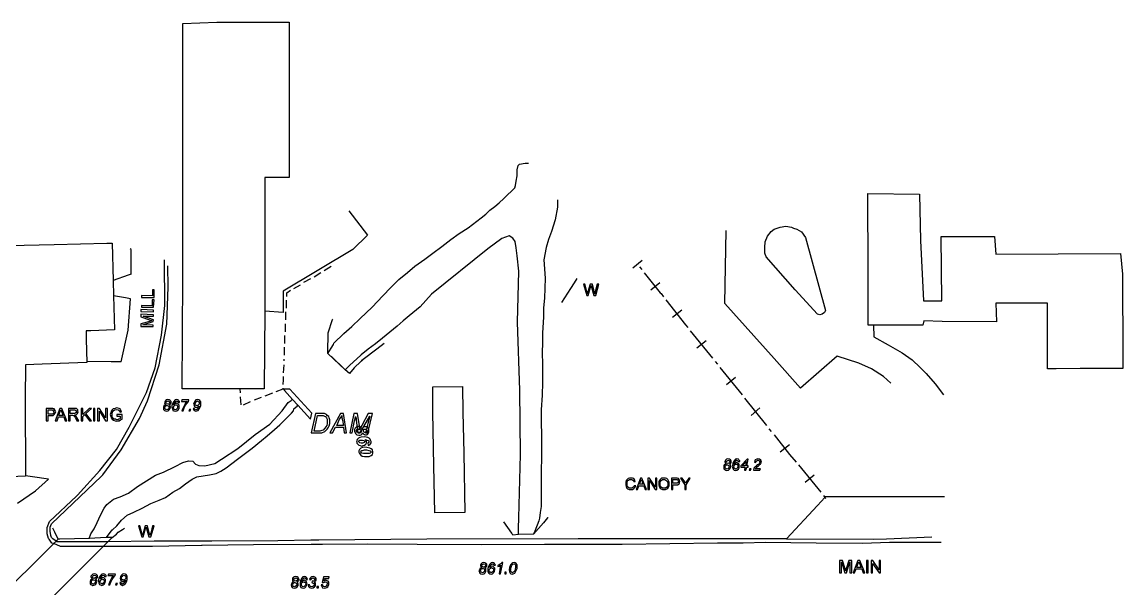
# Model space of a CAD drawing. Header units: feet. Extents: x -3749 to 14959, y 505 to 21005.
# Drawn here: x 5605 to 14959, y 16187 to 21005 of the extents above; entities that cross this region are included whole.
import ezdxf

# ---------------------------------------------------------------- set-up
doc = ezdxf.new("R2010")
doc.units = ezdxf.units.FT
doc.layers.add('Topo', color=7, linetype='CONTINUOUS')

msp = doc.modelspace()

# ---------------------------------------------------------------- linework, layer by layer
at = {"layer": 'Topo', "color": 1}
for points in [[(7259.2, 21004.9), (7815.2, 21004.9), (7875.2, 21004.9), (7875.2, 20672.9), (7875.2, 20416.9), (7875.2, 20180.9), (7875.2, 19684.9), (7667.2, 19684.9), (7667.2, 19240.9), (7667.2, 18548.9), (7663.2, 17888.9), (7455.2, 17888.9), (6967.2, 17888.9), (6971.2, 18828.9), (6971.2, 19920.9), (6971.2, 20800.9), (6971.2, 20992.9), (7259.2, 21004.9)], [(13231.2, 19540.9), (13239.2, 19148.9), (13263.2, 18636.9), (13419.2, 18636.9), (13415.2, 19180.9), (13867.2, 19180.9), (13879.2, 19032.9), (14939.2, 19036.9), (14955.2, 18860.9), (14955.2, 18700.9), (14959.2, 18316.9), (14959.2, 18060.9), (14595.2, 18060.9), (14391.2, 18056.9), (14319.2, 18056.9), (14319.2, 18204.9), (14319.2, 18504.9), (14319.2, 18616.9), (14187.2, 18616.9), (14059.2, 18616.9), (13879.2, 18616.9), (13883.2, 18456.9), (13423.2, 18460.9), (13267.2, 18464.9), (13259.2, 18428.9), (12839.2, 18428.9), (12795.2, 18428.9), (12795.2, 18888.9), (12791.2, 19548.9), (13231.2, 19540.9)], [(5275.2, 19096.9), (5623.2, 19108.9), (5879.2, 19112.9), (6103.2, 19120.9), (6327.2, 19124.9), (6371.2, 19124.9), (6379.2, 18808.9)], [(8171.2, 18892.9), (8231.2, 18928.9)], [(10875.2, 18976.9), (10795.2, 18912.9)], [(10851.2, 18924.9), (10871.2, 18900.9)], [(6379.2, 18808.9), (6383.2, 18676.9), (6391.2, 18388.9), (6191.2, 18380.9), (6151.2, 18380.9), (6151.2, 18308.9), (6155.2, 18112.9), (5775.2, 18096.9), (5635.2, 18092.9), (5631.2, 17804.9), (5635.2, 17144.9), (5179.2, 17124.9)], [(7999.2, 18792.9), (8059.2, 18824.9)], [(8087.2, 18840.9), (8143.2, 18876.9)], [(10299.2, 18788.9), (10323.2, 18824.9)], [(10891.2, 18872.9), (11027.2, 18704.9), (11035.2, 18696.9)], [(6727.2, 18664.9), (6727.2, 18728.9), (6715.2, 18728.9), (6715.2, 18676.9), (6619.2, 18680.9), (6619.2, 18664.9), (6727.2, 18664.9)], [(7855.2, 18672.9), (7855.2, 18704.9), (7887.2, 18724.9)], [(7915.2, 18740.9), (7971.2, 18772.9)], [(10191.2, 18620.9), (10267.2, 18740.9), (10299.2, 18788.9)], [(10403.2, 18680.9), (10415.2, 18680.9), (10435.2, 18752.9), (10439.2, 18756.9), (10439.2, 18764.9), (10443.2, 18760.9), (10443.2, 18752.9), (10463.2, 18680.9), (10479.2, 18680.9), (10507.2, 18776.9), (10491.2, 18776.9), (10475.2, 18712.9), (10475.2, 18700.9), (10471.2, 18692.9), (10463.2, 18728.9), (10451.2, 18776.9), (10431.2, 18776.9), (10411.2, 18712.9), (10411.2, 18704.9), (10407.2, 18692.9), (10403.2, 18712.9), (10387.2, 18776.9), (10375.2, 18776.9), (10403.2, 18680.9)], [(11023.2, 18788.9), (10947.2, 18724.9)], [(6723.2, 18580.9), (6727.2, 18644.9), (6711.2, 18644.9), (6711.2, 18592.9), (6619.2, 18596.9), (6619.2, 18580.9), (6723.2, 18580.9)], [(7851.2, 18572.9), (7851.2, 18640.9)], [(10191.2, 18620.9), (10191.2, 18620.9)], [(11035.2, 18696.9), (11055.2, 18668.9)], [(11075.2, 18644.9), (11243.2, 18432.9), (11263.2, 18408.9)], [(6723.2, 18540.9), (6723.2, 18556.9), (6615.2, 18560.9), (6615.2, 18544.9), (6723.2, 18540.9)], [(7847.2, 18472.9), (7847.2, 18540.9)], [(11211.2, 18556.9), (11131.2, 18492.9)], [(6719.2, 18416.9), (6719.2, 18428.9), (6631.2, 18432.9), (6719.2, 18460.9), (6723.2, 18472.9), (6635.2, 18504.9), (6723.2, 18504.9), (6723.2, 18516.9), (6615.2, 18520.9), (6615.2, 18500.9), (6687.2, 18472.9), (6699.2, 18468.9), (6707.2, 18468.9), (6699.2, 18464.9), (6691.2, 18460.9), (6615.2, 18440.9), (6615.2, 18416.9), (6719.2, 18416.9)], [(7843.2, 18372.9), (7843.2, 18440.9)], [(8243.2, 18476.9), (8247.2, 18480.9)], [(7839.2, 18272.9), (7839.2, 18340.9)], [(8203.2, 18196.9), (8207.2, 18364.9), (8207.2, 18364.9)], [(11283.2, 18380.9), (11471.2, 18148.9)], [(7835.2, 18172.9), (7835.2, 18240.9)], [(8683.2, 18272.9), (8619.2, 18224.9)], [(11419.2, 18296.9), (11339.2, 18232.9)], [(8203.2, 18188.9), (8203.2, 18196.9)], [(8351.2, 18048.9), (8231.2, 18164.9)], [(8619.2, 18224.9), (8503.2, 18136.9), (8487.2, 18124.9)], [(7827.2, 18024.9), (7831.2, 18092.9)], [(7831.2, 18124.9), (7831.2, 18140.9)], [(7831.2, 18124.9), (7831.2, 18124.9)], [(8427.2, 18064.9), (8387.2, 18016.9), (8351.2, 18048.9)], [(11495.2, 18120.9), (11515.2, 18096.9)], [(11535.2, 18068.9), (11723.2, 17836.9)], [(7823.2, 17924.9), (7827.2, 17964.9), (7827.2, 17992.9)], [(11667.2, 17984.9), (11591.2, 17920.9)], [(7455.2, 17888.9), (7459.2, 17852.9)], [(7763.2, 17864.9), (7823.2, 17888.9), (7823.2, 17892.9)], [(9351.2, 17688.9), (9359.2, 17340.9), (9367.2, 16836.9), (9111.2, 16832.9), (9103.2, 17232.9), (9095.2, 17688.9), (9095.2, 17904.9), (9347.2, 17908.9), (9351.2, 17688.9)], [(6827.2, 17752.9), (6819.2, 17748.9), (6811.2, 17744.9), (6807.2, 17732.9), (6807.2, 17724.9), (6807.2, 17712.9), (6815.2, 17704.9), (6823.2, 17700.9), (6831.2, 17696.9), (6847.2, 17700.9), (6855.2, 17708.9), (6863.2, 17720.9), (6867.2, 17732.9), (6863.2, 17744.9), (6855.2, 17752.9), (6863.2, 17756.9), (6867.2, 17760.9), (6871.2, 17764.9), (6871.2, 17772.9), (6871.2, 17780.9), (6863.2, 17788.9), (6855.2, 17792.9), (6843.2, 17796.9), (6831.2, 17792.9), (6823.2, 17784.9), (6819.2, 17776.9), (6815.2, 17768.9), (6819.2, 17760.9), (6827.2, 17752.9)], [(6827.2, 17768.9), (6831.2, 17776.9), (6835.2, 17780.9), (6847.2, 17784.9), (6855.2, 17780.9), (6859.2, 17776.9), (6859.2, 17772.9), (6859.2, 17764.9), (6855.2, 17760.9), (6851.2, 17756.9), (6843.2, 17756.9), (6831.2, 17760.9), (6827.2, 17764.9), (6827.2, 17768.9)], [(6895.2, 17752.9), (6899.2, 17768.9), (6903.2, 17772.9), (6911.2, 17780.9), (6915.2, 17780.9), (6919.2, 17784.9), (6927.2, 17780.9), (6931.2, 17772.9), (6943.2, 17772.9), (6943.2, 17780.9), (6935.2, 17788.9), (6931.2, 17792.9), (6919.2, 17796.9), (6907.2, 17792.9), (6895.2, 17780.9), (6883.2, 17760.9), (6879.2, 17744.9), (6879.2, 17732.9), (6883.2, 17716.9), (6887.2, 17704.9), (6895.2, 17700.9), (6907.2, 17696.9), (6919.2, 17700.9), (6931.2, 17708.9), (6939.2, 17720.9), (6939.2, 17736.9), (6939.2, 17748.9), (6931.2, 17756.9), (6923.2, 17760.9), (6915.2, 17764.9), (6907.2, 17760.9), (6895.2, 17752.9)], [(6963.2, 17700.9), (6975.2, 17700.9), (6983.2, 17724.9), (6995.2, 17748.9), (7007.2, 17764.9), (7019.2, 17780.9), (7023.2, 17792.9), (6963.2, 17792.9), (6959.2, 17780.9), (7007.2, 17780.9), (6995.2, 17768.9), (6987.2, 17752.9), (6971.2, 17720.9), (6967.2, 17708.9), (6963.2, 17700.9)], [(7059.2, 17720.9), (7063.2, 17712.9), (7067.2, 17704.9), (7075.2, 17700.9), (7083.2, 17696.9), (7091.2, 17700.9), (7103.2, 17704.9), (7111.2, 17716.9), (7119.2, 17732.9), (7123.2, 17744.9), (7123.2, 17760.9), (7123.2, 17776.9), (7115.2, 17788.9), (7107.2, 17792.9), (7095.2, 17796.9), (7083.2, 17792.9), (7075.2, 17784.9), (7067.2, 17772.9), (7063.2, 17756.9), (7067.2, 17744.9), (7071.2, 17736.9), (7079.2, 17732.9), (7087.2, 17728.9), (7099.2, 17732.9), (7107.2, 17740.9), (7103.2, 17724.9), (7095.2, 17716.9), (7091.2, 17712.9), (7083.2, 17708.9), (7075.2, 17712.9), (7071.2, 17716.9), (7071.2, 17720.9), (7059.2, 17720.9)], [(7075.2, 17760.9), (7079.2, 17768.9), (7083.2, 17776.9), (7087.2, 17780.9), (7095.2, 17784.9), (7103.2, 17780.9), (7111.2, 17776.9), (7111.2, 17764.9), (7107.2, 17752.9), (7099.2, 17744.9), (7091.2, 17740.9), (7087.2, 17744.9), (7079.2, 17744.9), (7075.2, 17752.9), (7075.2, 17760.9)], [(7459.2, 17820.9), (7463.2, 17752.9)], [(7487.2, 17752.9), (7547.2, 17780.9)], [(7579.2, 17792.9), (7639.2, 17816.9)], [(7671.2, 17828.9), (7735.2, 17852.9)], [(11743.2, 17808.9), (11931.2, 17576.9)], [(5811.2, 17616.9), (5827.2, 17616.9), (5827.2, 17660.9), (5851.2, 17660.9), (5871.2, 17660.9), (5879.2, 17668.9), (5887.2, 17680.9), (5891.2, 17692.9), (5887.2, 17704.9), (5879.2, 17716.9), (5867.2, 17720.9), (5859.2, 17720.9), (5851.2, 17720.9), (5811.2, 17720.9), (5811.2, 17616.9)], [(5827.2, 17672.9), (5827.2, 17708.9), (5851.2, 17708.9), (5859.2, 17708.9), (5863.2, 17708.9), (5871.2, 17700.9), (5875.2, 17692.9), (5875.2, 17684.9), (5871.2, 17676.9), (5863.2, 17672.9), (5851.2, 17672.9), (5827.2, 17672.9)], [(5887.2, 17616.9), (5903.2, 17616.9), (5915.2, 17648.9), (5959.2, 17648.9), (5971.2, 17616.9), (5987.2, 17616.9), (5943.2, 17720.9), (5927.2, 17720.9), (5887.2, 17616.9)], [(5919.2, 17660.9), (5927.2, 17688.9), (5935.2, 17708.9), (5939.2, 17700.9), (5943.2, 17688.9), (5955.2, 17660.9), (5919.2, 17660.9)], [(5999.2, 17616.9), (6015.2, 17616.9), (6015.2, 17664.9), (6027.2, 17664.9), (6035.2, 17664.9), (6043.2, 17660.9), (6051.2, 17652.9), (6055.2, 17648.9), (6059.2, 17640.9), (6071.2, 17616.9), (6087.2, 17616.9), (6071.2, 17644.9), (6059.2, 17660.9), (6051.2, 17664.9), (6067.2, 17668.9), (6075.2, 17676.9), (6079.2, 17684.9), (6083.2, 17692.9), (6079.2, 17700.9), (6079.2, 17708.9), (6071.2, 17716.9), (6067.2, 17720.9), (6055.2, 17720.9), (6043.2, 17720.9), (5999.2, 17720.9), (5999.2, 17616.9)], [(6015.2, 17676.9), (6015.2, 17708.9), (6047.2, 17708.9), (6055.2, 17708.9), (6063.2, 17704.9), (6067.2, 17700.9), (6067.2, 17692.9), (6063.2, 17684.9), (6055.2, 17676.9), (6051.2, 17676.9), (6043.2, 17676.9), (6015.2, 17676.9)], [(6107.2, 17616.9), (6123.2, 17616.9), (6123.2, 17652.9), (6139.2, 17668.9), (6179.2, 17616.9), (6195.2, 17616.9), (6147.2, 17676.9), (6195.2, 17720.9), (6175.2, 17720.9), (6123.2, 17668.9), (6123.2, 17720.9), (6107.2, 17720.9), (6107.2, 17616.9)], [(6211.2, 17616.9), (6223.2, 17616.9), (6223.2, 17720.9), (6211.2, 17720.9), (6211.2, 17616.9)], [(6247.2, 17616.9), (6263.2, 17616.9), (6263.2, 17696.9), (6315.2, 17616.9), (6331.2, 17616.9), (6331.2, 17720.9), (6315.2, 17720.9), (6315.2, 17640.9), (6263.2, 17720.9), (6247.2, 17720.9), (6247.2, 17616.9)], [(6411.2, 17656.9), (6439.2, 17656.9), (6439.2, 17636.9), (6435.2, 17632.9), (6427.2, 17628.9), (6419.2, 17624.9), (6407.2, 17624.9), (6399.2, 17628.9), (6387.2, 17628.9), (6379.2, 17636.9), (6375.2, 17644.9), (6371.2, 17656.9), (6371.2, 17668.9), (6371.2, 17680.9), (6375.2, 17688.9), (6379.2, 17700.9), (6391.2, 17708.9), (6407.2, 17712.9), (6423.2, 17708.9), (6431.2, 17700.9), (6439.2, 17688.9), (6451.2, 17692.9), (6447.2, 17700.9), (6443.2, 17708.9), (6439.2, 17716.9), (6431.2, 17720.9), (6407.2, 17724.9), (6395.2, 17720.9), (6379.2, 17716.9), (6371.2, 17708.9), (6363.2, 17696.9), (6359.2, 17684.9), (6355.2, 17668.9), (6359.2, 17652.9), (6363.2, 17640.9), (6371.2, 17628.9), (6383.2, 17620.9), (6395.2, 17616.9), (6411.2, 17612.9), (6423.2, 17616.9), (6431.2, 17616.9), (6443.2, 17624.9), (6455.2, 17628.9), (6455.2, 17668.9), (6411.2, 17668.9), (6411.2, 17656.9)], [(6819.2, 17724.9), (6819.2, 17732.9), (6823.2, 17740.9), (6831.2, 17744.9), (6839.2, 17744.9), (6851.2, 17740.9), (6851.2, 17736.9), (6855.2, 17732.9), (6851.2, 17724.9), (6851.2, 17716.9), (6843.2, 17712.9), (6835.2, 17708.9), (6827.2, 17712.9), (6819.2, 17716.9), (6819.2, 17724.9)], [(6891.2, 17728.9), (6895.2, 17736.9), (6899.2, 17744.9), (6903.2, 17748.9), (6911.2, 17752.9), (6919.2, 17748.9), (6923.2, 17748.9), (6927.2, 17740.9), (6927.2, 17732.9), (6923.2, 17720.9), (6915.2, 17712.9), (6907.2, 17708.9), (6903.2, 17712.9), (6895.2, 17712.9), (6891.2, 17720.9), (6891.2, 17728.9)], [(7023.2, 17700.9), (7035.2, 17700.9), (7039.2, 17712.9), (7027.2, 17712.9), (7023.2, 17700.9)], [(11875.2, 17724.9), (11799.2, 17660.9)], [(8063.2, 17512.9), (8123.2, 17512.9), (8139.2, 17512.9), (8151.2, 17512.9), (8179.2, 17524.9), (8187.2, 17532.9), (8199.2, 17544.9), (8207.2, 17556.9), (8215.2, 17572.9), (8219.2, 17592.9), (8219.2, 17608.9), (8219.2, 17624.9), (8215.2, 17640.9), (8211.2, 17652.9), (8199.2, 17660.9), (8191.2, 17668.9), (8175.2, 17676.9), (8167.2, 17676.9), (8147.2, 17676.9), (8099.2, 17676.9), (8063.2, 17512.9)], [(8087.2, 17528.9), (8115.2, 17660.9), (8147.2, 17660.9), (8163.2, 17660.9), (8175.2, 17656.9), (8183.2, 17652.9), (8191.2, 17640.9), (8199.2, 17628.9), (8199.2, 17612.9), (8199.2, 17592.9), (8195.2, 17576.9), (8179.2, 17552.9), (8163.2, 17536.9), (8151.2, 17532.9), (8135.2, 17528.9), (8115.2, 17528.9), (8087.2, 17528.9)], [(8219.2, 17512.9), (8243.2, 17512.9), (8267.2, 17560.9), (8335.2, 17560.9), (8343.2, 17512.9), (8363.2, 17512.9), (8335.2, 17676.9), (8311.2, 17676.9), (8219.2, 17512.9)], [(8279.2, 17576.9), (8303.2, 17628.9), (8315.2, 17644.9), (8323.2, 17660.9), (8323.2, 17640.9), (8327.2, 17620.9), (8335.2, 17576.9), (8279.2, 17576.9)], [(8391.2, 17512.9), (8411.2, 17512.9), (8431.2, 17616.9), (8435.2, 17632.9), (8439.2, 17652.9), (8443.2, 17636.9), (8443.2, 17620.9), (8459.2, 17512.9), (8479.2, 17512.9), (8539.2, 17620.9), (8559.2, 17656.9), (8551.2, 17624.9), (8543.2, 17592.9), (8523.2, 17512.9), (8543.2, 17512.9), (8583.2, 17676.9), (8547.2, 17676.9), (8491.2, 17576.9), (8483.2, 17564.9), (8479.2, 17552.9), (8475.2, 17544.9), (8475.2, 17540.9), (8475.2, 17544.9), (8471.2, 17552.9), (8471.2, 17560.9), (8471.2, 17572.9), (8455.2, 17676.9), (8423.2, 17676.9), (8391.2, 17512.9)], [(8495.2, 17548.9), (8487.2, 17556.9), (8479.2, 17564.9), (8467.2, 17568.9), (8455.2, 17568.9), (8443.2, 17560.9), (8435.2, 17552.9), (8431.2, 17540.9), (8431.2, 17528.9), (8439.2, 17508.9), (8451.2, 17496.9), (8467.2, 17492.9), (8479.2, 17492.9), (8491.2, 17500.9), (8499.2, 17512.9), (8507.2, 17504.9), (8515.2, 17500.9), (8523.2, 17496.9), (8531.2, 17496.9), (8539.2, 17500.9), (8547.2, 17508.9), (8551.2, 17520.9), (8551.2, 17536.9), (8551.2, 17544.9), (8543.2, 17552.9), (8539.2, 17560.9), (8531.2, 17564.9), (8523.2, 17564.9), (8515.2, 17564.9), (8503.2, 17560.9), (8495.2, 17548.9)], [(8459.2, 17544.9), (8471.2, 17544.9), (8479.2, 17540.9), (8487.2, 17536.9), (8487.2, 17532.9), (8487.2, 17524.9), (8487.2, 17520.9), (8479.2, 17516.9), (8467.2, 17516.9), (8459.2, 17516.9), (8451.2, 17520.9), (8447.2, 17528.9), (8447.2, 17532.9), (8451.2, 17540.9), (8459.2, 17544.9)], [(8515.2, 17544.9), (8523.2, 17544.9), (8527.2, 17540.9), (8531.2, 17536.9), (8535.2, 17532.9), (8535.2, 17528.9), (8535.2, 17524.9), (8523.2, 17516.9), (8519.2, 17516.9), (8511.2, 17520.9), (8507.2, 17524.9), (8507.2, 17528.9), (8507.2, 17540.9), (8515.2, 17544.9)], [(11951.2, 17548.9), (11971.2, 17524.9)], [(11995.2, 17496.9), (12127.2, 17328.9), (12183.2, 17264.9)], [(8547.2, 17404.9), (8559.2, 17412.9), (8567.2, 17420.9), (8571.2, 17428.9), (8571.2, 17440.9), (8567.2, 17452.9), (8563.2, 17460.9), (8555.2, 17468.9), (8543.2, 17472.9), (8515.2, 17480.9), (8487.2, 17476.9), (8475.2, 17472.9), (8463.2, 17468.9), (8455.2, 17460.9), (8451.2, 17452.9), (8447.2, 17444.9), (8451.2, 17436.9), (8451.2, 17424.9), (8459.2, 17416.9), (8467.2, 17408.9), (8479.2, 17404.9), (8491.2, 17400.9), (8503.2, 17404.9), (8515.2, 17408.9), (8527.2, 17416.9), (8531.2, 17428.9), (8531.2, 17440.9), (8527.2, 17448.9), (8523.2, 17456.9), (8535.2, 17452.9), (8547.2, 17448.9), (8551.2, 17444.9), (8551.2, 17440.9), (8551.2, 17432.9), (8547.2, 17428.9), (8543.2, 17428.9), (8547.2, 17404.9)], [(8483.2, 17452.9), (8499.2, 17452.9), (8511.2, 17448.9), (8515.2, 17440.9), (8515.2, 17436.9), (8511.2, 17432.9), (8507.2, 17428.9), (8499.2, 17424.9), (8487.2, 17424.9), (8475.2, 17428.9), (8471.2, 17432.9), (8467.2, 17436.9), (8467.2, 17444.9), (8471.2, 17448.9), (8475.2, 17452.9), (8483.2, 17452.9)], [(12127.2, 17412.9), (12047.2, 17348.9)], [(8499.2, 17388.9), (8483.2, 17384.9), (8471.2, 17372.9), (8467.2, 17360.9), (8467.2, 17348.9), (8471.2, 17336.9), (8483.2, 17324.9), (8495.2, 17316.9), (8515.2, 17312.9), (8535.2, 17312.9), (8555.2, 17312.9), (8571.2, 17320.9), (8583.2, 17328.9), (8587.2, 17340.9), (8587.2, 17352.9), (8583.2, 17368.9), (8571.2, 17376.9), (8559.2, 17384.9), (8535.2, 17388.9), (8519.2, 17392.9), (8499.2, 17388.9)], [(8499.2, 17364.9), (8515.2, 17368.9), (8531.2, 17368.9), (8551.2, 17364.9), (8563.2, 17360.9), (8567.2, 17356.9), (8571.2, 17352.9), (8571.2, 17348.9), (8567.2, 17344.9), (8563.2, 17340.9), (8555.2, 17336.9), (8543.2, 17336.9), (8527.2, 17336.9), (8507.2, 17336.9), (8491.2, 17340.9), (8487.2, 17344.9), (8483.2, 17352.9), (8487.2, 17356.9), (8487.2, 17360.9), (8491.2, 17364.9), (8499.2, 17364.9)], [(11587.2, 17248.9), (11579.2, 17244.9), (11571.2, 17240.9), (11567.2, 17232.9), (11567.2, 17220.9), (11567.2, 17208.9), (11575.2, 17200.9), (11583.2, 17196.9), (11591.2, 17192.9), (11607.2, 17196.9), (11615.2, 17204.9), (11623.2, 17216.9), (11627.2, 17228.9), (11623.2, 17240.9), (11615.2, 17248.9), (11623.2, 17252.9), (11627.2, 17256.9), (11631.2, 17264.9), (11631.2, 17268.9), (11631.2, 17276.9), (11623.2, 17284.9), (11615.2, 17288.9), (11603.2, 17292.9), (11591.2, 17288.9), (11583.2, 17280.9), (11579.2, 17276.9), (11575.2, 17268.9), (11579.2, 17256.9), (11587.2, 17248.9)], [(11579.2, 17220.9), (11579.2, 17228.9), (11583.2, 17236.9), (11591.2, 17240.9), (11599.2, 17240.9), (11611.2, 17236.9), (11611.2, 17232.9), (11615.2, 17228.9), (11611.2, 17220.9), (11611.2, 17216.9), (11603.2, 17208.9), (11595.2, 17204.9), (11587.2, 17208.9), (11579.2, 17212.9), (11579.2, 17220.9)], [(11587.2, 17264.9), (11591.2, 17272.9), (11595.2, 17276.9), (11607.2, 17280.9), (11615.2, 17276.9), (11619.2, 17272.9), (11619.2, 17268.9), (11619.2, 17264.9), (11615.2, 17256.9), (11611.2, 17256.9), (11603.2, 17252.9), (11591.2, 17256.9), (11587.2, 17260.9), (11587.2, 17264.9)], [(11655.2, 17248.9), (11659.2, 17264.9), (11667.2, 17272.9), (11671.2, 17276.9), (11675.2, 17280.9), (11679.2, 17280.9), (11687.2, 17276.9), (11691.2, 17268.9), (11703.2, 17268.9), (11703.2, 17276.9), (11695.2, 17284.9), (11691.2, 17288.9), (11679.2, 17292.9), (11667.2, 17288.9), (11655.2, 17276.9), (11643.2, 17256.9), (11643.2, 17244.9), (11639.2, 17228.9), (11643.2, 17212.9), (11647.2, 17204.9), (11655.2, 17196.9), (11667.2, 17192.9), (11679.2, 17196.9), (11691.2, 17204.9), (11699.2, 17216.9), (11699.2, 17232.9), (11699.2, 17244.9), (11691.2, 17252.9), (11683.2, 17256.9), (11675.2, 17260.9), (11667.2, 17256.9), (11655.2, 17248.9)], [(11651.2, 17224.9), (11655.2, 17232.9), (11659.2, 17240.9), (11663.2, 17244.9), (11671.2, 17248.9), (11679.2, 17248.9), (11683.2, 17244.9), (11687.2, 17236.9), (11687.2, 17232.9), (11683.2, 17216.9), (11675.2, 17208.9), (11667.2, 17204.9), (11663.2, 17208.9), (11655.2, 17212.9), (11655.2, 17216.9), (11651.2, 17224.9)], [(11743.2, 17196.9), (11755.2, 17196.9), (11763.2, 17220.9), (11775.2, 17220.9), (11775.2, 17232.9), (11763.2, 17232.9), (11775.2, 17288.9), (11767.2, 17288.9), (11711.2, 17232.9), (11711.2, 17220.9), (11747.2, 17220.9), (11743.2, 17196.9)], [(11751.2, 17232.9), (11723.2, 17232.9), (11759.2, 17268.9), (11751.2, 17232.9)], [(11819.2, 17196.9), (11875.2, 17196.9), (11879.2, 17208.9), (11835.2, 17208.9), (11843.2, 17216.9), (11847.2, 17220.9), (11855.2, 17228.9), (11863.2, 17232.9), (11871.2, 17240.9), (11875.2, 17244.9), (11879.2, 17248.9), (11883.2, 17256.9), (11887.2, 17264.9), (11883.2, 17280.9), (11871.2, 17288.9), (11855.2, 17292.9), (11847.2, 17288.9), (11835.2, 17284.9), (11831.2, 17276.9), (11827.2, 17264.9), (11839.2, 17260.9), (11839.2, 17268.9), (11847.2, 17276.9), (11851.2, 17280.9), (11859.2, 17280.9), (11863.2, 17280.9), (11871.2, 17276.9), (11871.2, 17272.9), (11875.2, 17264.9), (11871.2, 17256.9), (11867.2, 17248.9), (11859.2, 17244.9), (11851.2, 17240.9), (11839.2, 17228.9), (11831.2, 17220.9), (11823.2, 17212.9), (11819.2, 17196.9)], [(12203.2, 17240.9), (12391.2, 17008.9)], [(10807.2, 17064.9), (10803.2, 17056.9), (10795.2, 17048.9), (10787.2, 17044.9), (10775.2, 17044.9), (10767.2, 17044.9), (10759.2, 17048.9), (10755.2, 17052.9), (10747.2, 17060.9), (10747.2, 17080.9), (10747.2, 17100.9), (10751.2, 17108.9), (10759.2, 17112.9), (10767.2, 17116.9), (10779.2, 17116.9), (10787.2, 17116.9), (10795.2, 17112.9), (10799.2, 17108.9), (10803.2, 17100.9), (10815.2, 17100.9), (10811.2, 17112.9), (10803.2, 17124.9), (10791.2, 17128.9), (10779.2, 17128.9), (10767.2, 17128.9), (10755.2, 17124.9), (10747.2, 17116.9), (10739.2, 17108.9), (10735.2, 17096.9), (10735.2, 17080.9), (10735.2, 17068.9), (10739.2, 17056.9), (10743.2, 17044.9), (10751.2, 17036.9), (10763.2, 17032.9), (10779.2, 17032.9), (10791.2, 17032.9), (10803.2, 17040.9), (10811.2, 17048.9), (10819.2, 17064.9), (10807.2, 17064.9)], [(10823.2, 17032.9), (10835.2, 17032.9), (10847.2, 17064.9), (10887.2, 17064.9), (10899.2, 17032.9), (10911.2, 17032.9), (10871.2, 17128.9), (10859.2, 17128.9), (10823.2, 17032.9)], [(10923.2, 17032.9), (10935.2, 17032.9), (10935.2, 17108.9), (10983.2, 17032.9), (10999.2, 17032.9), (10999.2, 17128.9), (10987.2, 17128.9), (10987.2, 17052.9), (10935.2, 17128.9), (10923.2, 17128.9), (10923.2, 17032.9)], [(11015.2, 17080.9), (11015.2, 17068.9), (11019.2, 17056.9), (11027.2, 17044.9), (11035.2, 17036.9), (11047.2, 17032.9), (11059.2, 17032.9), (11071.2, 17032.9), (11083.2, 17036.9), (11091.2, 17044.9), (11099.2, 17052.9), (11103.2, 17064.9), (11103.2, 17080.9), (11103.2, 17092.9), (11099.2, 17104.9), (11091.2, 17116.9), (11083.2, 17124.9), (11071.2, 17128.9), (11059.2, 17128.9), (11039.2, 17128.9), (11027.2, 17116.9), (11015.2, 17100.9), (11015.2, 17080.9)], [(11123.2, 17032.9), (11135.2, 17032.9), (11135.2, 17072.9), (11159.2, 17072.9), (11175.2, 17072.9), (11187.2, 17080.9), (11191.2, 17088.9), (11195.2, 17100.9), (11191.2, 17112.9), (11183.2, 17124.9), (11171.2, 17128.9), (11167.2, 17128.9), (11159.2, 17128.9), (11123.2, 17128.9), (11123.2, 17032.9)], [(11235.2, 17032.9), (11247.2, 17032.9), (11247.2, 17072.9), (11283.2, 17128.9), (11271.2, 17128.9), (11251.2, 17100.9), (11243.2, 17084.9), (11235.2, 17096.9), (11215.2, 17128.9), (11199.2, 17128.9), (11235.2, 17072.9), (11235.2, 17032.9)], [(11783.2, 17196.9), (11795.2, 17196.9), (11799.2, 17208.9), (11787.2, 17208.9), (11783.2, 17196.9)], [(12335.2, 17152.9), (12259.2, 17092.9)], [(10851.2, 17076.9), (10859.2, 17100.9), (10867.2, 17116.9), (10871.2, 17108.9), (10875.2, 17096.9), (10883.2, 17076.9), (10851.2, 17076.9)], [(11027.2, 17080.9), (11027.2, 17096.9), (11035.2, 17108.9), (11047.2, 17116.9), (11059.2, 17116.9), (11067.2, 17116.9), (11075.2, 17112.9), (11087.2, 17100.9), (11091.2, 17092.9), (11091.2, 17080.9), (11091.2, 17064.9), (11083.2, 17052.9), (11071.2, 17044.9), (11059.2, 17044.9), (11047.2, 17044.9), (11035.2, 17052.9), (11027.2, 17064.9), (11027.2, 17080.9)], [(11135.2, 17084.9), (11135.2, 17116.9), (11159.2, 17116.9), (11167.2, 17116.9), (11171.2, 17116.9), (11179.2, 17108.9), (11183.2, 17100.9), (11179.2, 17092.9), (11175.2, 17088.9), (11171.2, 17084.9), (11159.2, 17084.9), (11135.2, 17084.9)], [(12415.2, 16980.9), (12427.2, 16964.9)], [(12427.2, 16964.9), (12435.2, 16956.9)], [(9767.2, 16660.9), (9699.2, 16756.9)], [(10035.2, 16748.9), (9951.2, 16652.9)], [(10071.2, 16792.9), (10035.2, 16748.9)], [(10075.2, 16792.9), (10071.2, 16792.9)], [(6623.2, 16628.9), (6635.2, 16628.9), (6655.2, 16700.9), (6659.2, 16704.9), (6659.2, 16712.9), (6663.2, 16708.9), (6663.2, 16700.9), (6683.2, 16628.9), (6699.2, 16628.9), (6727.2, 16724.9), (6715.2, 16724.9), (6699.2, 16660.9), (6695.2, 16652.9), (6691.2, 16644.9), (6683.2, 16676.9), (6671.2, 16724.9), (6651.2, 16724.9), (6635.2, 16660.9), (6631.2, 16652.9), (6627.2, 16644.9), (6623.2, 16660.9), (6607.2, 16724.9), (6595.2, 16724.9), (6623.2, 16628.9)], [(9951.2, 16652.9), (9823.2, 16648.9), (9775.2, 16644.9), (9767.2, 16660.9)], [(9823.2, 16648.9), (9775.2, 16644.9), (9767.2, 16660.9)], [(9511.2, 16368.9), (9499.2, 16364.9), (9495.2, 16360.9), (9491.2, 16348.9), (9487.2, 16340.9), (9491.2, 16328.9), (9495.2, 16320.9), (9503.2, 16316.9), (9515.2, 16312.9), (9531.2, 16316.9), (9539.2, 16324.9), (9547.2, 16336.9), (9547.2, 16348.9), (9547.2, 16360.9), (9539.2, 16368.9), (9543.2, 16372.9), (9551.2, 16376.9), (9555.2, 16380.9), (9555.2, 16388.9), (9555.2, 16396.9), (9547.2, 16404.9), (9539.2, 16408.9), (9527.2, 16412.9), (9515.2, 16408.9), (9507.2, 16400.9), (9499.2, 16392.9), (9499.2, 16384.9), (9503.2, 16376.9), (9511.2, 16368.9)], [(9511.2, 16384.9), (9511.2, 16392.9), (9519.2, 16396.9), (9527.2, 16400.9), (9539.2, 16396.9), (9543.2, 16392.9), (9543.2, 16388.9), (9543.2, 16380.9), (9539.2, 16376.9), (9531.2, 16372.9), (9527.2, 16372.9), (9515.2, 16376.9), (9511.2, 16380.9), (9511.2, 16384.9)], [(9579.2, 16368.9), (9583.2, 16384.9), (9587.2, 16388.9), (9591.2, 16396.9), (9599.2, 16396.9), (9603.2, 16400.9), (9611.2, 16396.9), (9615.2, 16388.9), (9627.2, 16388.9), (9623.2, 16396.9), (9619.2, 16404.9), (9611.2, 16408.9), (9603.2, 16412.9), (9591.2, 16408.9), (9579.2, 16396.9), (9567.2, 16376.9), (9563.2, 16360.9), (9563.2, 16348.9), (9563.2, 16332.9), (9571.2, 16320.9), (9579.2, 16316.9), (9591.2, 16312.9), (9603.2, 16316.9), (9611.2, 16324.9), (9619.2, 16336.9), (9623.2, 16352.9), (9623.2, 16364.9), (9615.2, 16372.9), (9607.2, 16376.9), (9599.2, 16380.9), (9587.2, 16376.9), (9579.2, 16368.9)], [(9659.2, 16316.9), (9671.2, 16316.9), (9691.2, 16412.9), (9683.2, 16412.9), (9679.2, 16404.9), (9671.2, 16400.9), (9667.2, 16396.9), (9647.2, 16384.9), (9647.2, 16376.9), (9663.2, 16380.9), (9671.2, 16388.9), (9659.2, 16316.9)], [(9743.2, 16348.9), (9747.2, 16332.9), (9751.2, 16320.9), (9759.2, 16316.9), (9771.2, 16312.9), (9779.2, 16316.9), (9791.2, 16320.9), (9799.2, 16332.9), (9807.2, 16348.9), (9811.2, 16364.9), (9811.2, 16380.9), (9811.2, 16392.9), (9803.2, 16404.9), (9795.2, 16408.9), (9787.2, 16412.9), (9775.2, 16408.9), (9767.2, 16404.9), (9755.2, 16392.9), (9751.2, 16384.9), (9747.2, 16372.9), (9743.2, 16348.9)], [(9755.2, 16344.9), (9759.2, 16352.9), (9759.2, 16364.9), (9763.2, 16380.9), (9767.2, 16388.9), (9775.2, 16396.9), (9787.2, 16400.9), (9791.2, 16396.9), (9795.2, 16396.9), (9799.2, 16388.9), (9799.2, 16380.9), (9799.2, 16368.9), (9795.2, 16356.9), (9791.2, 16340.9), (9783.2, 16332.9), (9779.2, 16328.9), (9771.2, 16324.9), (9763.2, 16328.9), (9759.2, 16332.9), (9759.2, 16336.9), (9755.2, 16344.9)], [(12551.2, 16324.9), (12567.2, 16324.9), (12567.2, 16416.9), (12595.2, 16324.9), (12611.2, 16324.9), (12639.2, 16416.9), (12639.2, 16324.9), (12655.2, 16324.9), (12655.2, 16428.9), (12631.2, 16428.9), (12607.2, 16356.9), (12607.2, 16344.9), (12603.2, 16340.9), (12603.2, 16344.9), (12599.2, 16356.9), (12575.2, 16428.9), (12551.2, 16428.9), (12551.2, 16324.9)], [(12667.2, 16324.9), (12679.2, 16324.9), (12691.2, 16356.9), (12739.2, 16356.9), (12751.2, 16324.9), (12767.2, 16324.9), (12723.2, 16428.9), (12707.2, 16428.9), (12667.2, 16324.9)], [(12699.2, 16368.9), (12707.2, 16396.9), (12715.2, 16416.9), (12719.2, 16408.9), (12723.2, 16396.9), (12735.2, 16368.9), (12699.2, 16368.9)], [(12779.2, 16324.9), (12795.2, 16324.9), (12795.2, 16428.9), (12779.2, 16428.9), (12779.2, 16324.9)], [(12819.2, 16324.9), (12831.2, 16324.9), (12831.2, 16404.9), (12887.2, 16324.9), (12899.2, 16324.9), (12899.2, 16428.9), (12887.2, 16428.9), (12887.2, 16348.9), (12835.2, 16428.9), (12819.2, 16428.9), (12819.2, 16324.9)], [(6203.2, 16272.9), (6195.2, 16268.9), (6187.2, 16264.9), (6183.2, 16252.9), (6183.2, 16244.9), (6183.2, 16232.9), (6187.2, 16224.9), (6199.2, 16220.9), (6207.2, 16216.9), (6223.2, 16220.9), (6231.2, 16228.9), (6239.2, 16240.9), (6243.2, 16252.9), (6239.2, 16264.9), (6231.2, 16272.9), (6239.2, 16276.9), (6243.2, 16280.9), (6247.2, 16284.9), (6247.2, 16292.9), (6247.2, 16300.9), (6239.2, 16308.9), (6231.2, 16312.9), (6219.2, 16316.9), (6207.2, 16312.9), (6199.2, 16304.9), (6191.2, 16296.9), (6191.2, 16288.9), (6195.2, 16280.9), (6203.2, 16272.9)], [(6203.2, 16288.9), (6207.2, 16296.9), (6211.2, 16300.9), (6219.2, 16304.9), (6231.2, 16300.9), (6235.2, 16296.9), (6235.2, 16292.9), (6235.2, 16284.9), (6231.2, 16280.9), (6223.2, 16280.9), (6219.2, 16276.9), (6207.2, 16280.9), (6203.2, 16284.9), (6203.2, 16288.9)], [(6271.2, 16272.9), (6275.2, 16288.9), (6279.2, 16292.9), (6287.2, 16300.9), (6291.2, 16304.9), (6295.2, 16304.9), (6303.2, 16300.9), (6307.2, 16292.9), (6319.2, 16292.9), (6319.2, 16300.9), (6311.2, 16308.9), (6307.2, 16312.9), (6295.2, 16316.9), (6283.2, 16312.9), (6271.2, 16300.9), (6259.2, 16280.9), (6255.2, 16264.9), (6255.2, 16252.9), (6259.2, 16236.9), (6263.2, 16224.9), (6271.2, 16220.9), (6283.2, 16216.9), (6295.2, 16220.9), (6303.2, 16228.9), (6311.2, 16240.9), (6315.2, 16256.9), (6315.2, 16268.9), (6307.2, 16276.9), (6299.2, 16280.9), (6291.2, 16284.9), (6283.2, 16280.9), (6271.2, 16272.9)], [(6339.2, 16220.9), (6351.2, 16220.9), (6359.2, 16244.9), (6371.2, 16268.9), (6383.2, 16284.9), (6395.2, 16300.9), (6399.2, 16312.9), (6339.2, 16312.9), (6335.2, 16300.9), (6383.2, 16300.9), (6371.2, 16288.9), (6363.2, 16272.9), (6347.2, 16240.9), (6343.2, 16228.9), (6339.2, 16220.9)], [(6435.2, 16240.9), (6439.2, 16232.9), (6443.2, 16224.9), (6451.2, 16220.9), (6459.2, 16216.9), (6467.2, 16220.9), (6479.2, 16224.9), (6487.2, 16236.9), (6495.2, 16252.9), (6499.2, 16264.9), (6499.2, 16280.9), (6499.2, 16296.9), (6491.2, 16308.9), (6483.2, 16312.9), (6471.2, 16316.9), (6459.2, 16312.9), (6451.2, 16304.9), (6443.2, 16292.9), (6439.2, 16276.9), (6443.2, 16264.9), (6447.2, 16256.9), (6455.2, 16252.9), (6463.2, 16248.9), (6471.2, 16252.9), (6483.2, 16260.9), (6479.2, 16244.9), (6471.2, 16236.9), (6467.2, 16232.9), (6459.2, 16228.9), (6451.2, 16232.9), (6447.2, 16236.9), (6447.2, 16240.9), (6435.2, 16240.9)], [(6451.2, 16280.9), (6451.2, 16288.9), (6459.2, 16296.9), (6463.2, 16300.9), (6471.2, 16304.9), (6479.2, 16300.9), (6487.2, 16296.9), (6487.2, 16284.9), (6483.2, 16272.9), (6475.2, 16264.9), (6467.2, 16260.9), (6463.2, 16264.9), (6455.2, 16264.9), (6451.2, 16272.9), (6451.2, 16280.9)], [(7911.2, 16248.9), (7903.2, 16244.9), (7899.2, 16240.9), (7895.2, 16228.9), (7891.2, 16220.9), (7895.2, 16208.9), (7899.2, 16200.9), (7907.2, 16196.9), (7919.2, 16192.9), (7931.2, 16196.9), (7943.2, 16204.9), (7951.2, 16216.9), (7951.2, 16228.9), (7947.2, 16240.9), (7939.2, 16248.9), (7947.2, 16252.9), (7955.2, 16256.9), (7959.2, 16260.9), (7959.2, 16268.9), (7955.2, 16276.9), (7951.2, 16284.9), (7943.2, 16288.9), (7931.2, 16292.9), (7919.2, 16288.9), (7907.2, 16280.9), (7903.2, 16272.9), (7903.2, 16264.9), (7903.2, 16256.9), (7911.2, 16248.9)], [(7915.2, 16264.9), (7915.2, 16272.9), (7923.2, 16276.9), (7931.2, 16280.9), (7943.2, 16276.9), (7947.2, 16272.9), (7947.2, 16268.9), (7943.2, 16260.9), (7943.2, 16256.9), (7935.2, 16256.9), (7927.2, 16252.9), (7919.2, 16256.9), (7915.2, 16260.9), (7915.2, 16264.9)], [(7983.2, 16248.9), (7987.2, 16264.9), (7991.2, 16268.9), (7995.2, 16276.9), (8003.2, 16280.9), (8007.2, 16280.9), (8015.2, 16276.9), (8019.2, 16268.9), (8031.2, 16268.9), (8027.2, 16276.9), (8023.2, 16284.9), (8015.2, 16288.9), (8007.2, 16292.9), (7991.2, 16288.9), (7979.2, 16276.9), (7971.2, 16256.9), (7967.2, 16240.9), (7967.2, 16228.9), (7967.2, 16212.9), (7975.2, 16200.9), (7983.2, 16196.9), (7995.2, 16192.9), (8007.2, 16196.9), (8015.2, 16204.9), (8023.2, 16216.9), (8027.2, 16232.9), (8023.2, 16244.9), (8019.2, 16252.9), (8011.2, 16256.9), (8003.2, 16260.9), (7991.2, 16256.9), (7983.2, 16248.9)], [(8035.2, 16220.9), (8039.2, 16208.9), (8047.2, 16200.9), (8055.2, 16196.9), (8067.2, 16192.9), (8079.2, 16196.9), (8091.2, 16204.9), (8099.2, 16212.9), (8099.2, 16224.9), (8099.2, 16236.9), (8091.2, 16244.9), (8095.2, 16248.9), (8099.2, 16252.9), (8103.2, 16260.9), (8103.2, 16268.9), (8103.2, 16276.9), (8099.2, 16284.9), (8087.2, 16288.9), (8079.2, 16292.9), (8067.2, 16288.9), (8059.2, 16284.9), (8051.2, 16276.9), (8047.2, 16268.9), (8059.2, 16264.9), (8067.2, 16276.9), (8079.2, 16280.9), (8087.2, 16276.9), (8091.2, 16272.9), (8091.2, 16264.9), (8091.2, 16260.9), (8087.2, 16256.9), (8083.2, 16252.9), (8071.2, 16252.9), (8067.2, 16240.9), (8071.2, 16240.9), (8079.2, 16236.9), (8083.2, 16236.9), (8087.2, 16232.9), (8087.2, 16224.9), (8087.2, 16216.9), (8083.2, 16212.9), (8075.2, 16208.9), (8067.2, 16204.9), (8055.2, 16208.9), (8051.2, 16212.9), (8047.2, 16220.9), (8035.2, 16220.9)], [(8147.2, 16220.9), (8151.2, 16208.9), (8159.2, 16196.9), (8175.2, 16192.9), (8187.2, 16196.9), (8195.2, 16200.9), (8203.2, 16204.9), (8207.2, 16212.9), (8211.2, 16220.9), (8211.2, 16232.9), (8211.2, 16244.9), (8207.2, 16252.9), (8199.2, 16256.9), (8187.2, 16260.9), (8179.2, 16256.9), (8171.2, 16252.9), (8175.2, 16276.9), (8211.2, 16276.9), (8215.2, 16288.9), (8167.2, 16288.9), (8155.2, 16240.9), (8167.2, 16240.9), (8175.2, 16244.9), (8183.2, 16248.9), (8191.2, 16244.9), (8195.2, 16244.9), (8199.2, 16236.9), (8199.2, 16232.9), (8195.2, 16220.9), (8187.2, 16208.9), (8175.2, 16204.9), (8167.2, 16208.9), (8163.2, 16212.9), (8159.2, 16220.9), (8147.2, 16220.9)], [(9499.2, 16340.9), (9503.2, 16348.9), (9507.2, 16356.9), (9515.2, 16360.9), (9523.2, 16360.9), (9531.2, 16356.9), (9535.2, 16352.9), (9535.2, 16348.9), (9535.2, 16340.9), (9531.2, 16332.9), (9527.2, 16328.9), (9519.2, 16324.9), (9507.2, 16328.9), (9503.2, 16332.9), (9499.2, 16340.9)], [(9575.2, 16344.9), (9575.2, 16352.9), (9583.2, 16360.9), (9587.2, 16364.9), (9595.2, 16368.9), (9603.2, 16364.9), (9607.2, 16364.9), (9611.2, 16356.9), (9611.2, 16348.9), (9607.2, 16336.9), (9599.2, 16328.9), (9591.2, 16324.9), (9583.2, 16328.9), (9579.2, 16328.9), (9575.2, 16336.9), (9575.2, 16344.9)], [(9707.2, 16316.9), (9719.2, 16316.9), (9719.2, 16328.9), (9707.2, 16328.9), (9707.2, 16316.9)], [(6195.2, 16244.9), (6195.2, 16252.9), (6199.2, 16260.9), (6207.2, 16264.9), (6215.2, 16264.9), (6227.2, 16260.9), (6227.2, 16256.9), (6231.2, 16252.9), (6227.2, 16244.9), (6223.2, 16236.9), (6219.2, 16232.9), (6211.2, 16228.9), (6199.2, 16232.9), (6195.2, 16236.9), (6195.2, 16244.9)], [(6267.2, 16248.9), (6271.2, 16256.9), (6275.2, 16264.9), (6279.2, 16268.9), (6287.2, 16272.9), (6295.2, 16268.9), (6299.2, 16268.9), (6303.2, 16260.9), (6303.2, 16252.9), (6299.2, 16240.9), (6291.2, 16232.9), (6283.2, 16228.9), (6279.2, 16232.9), (6271.2, 16236.9), (6267.2, 16240.9), (6267.2, 16248.9)], [(6399.2, 16220.9), (6411.2, 16220.9), (6415.2, 16232.9), (6403.2, 16232.9), (6399.2, 16220.9)], [(7903.2, 16220.9), (7907.2, 16228.9), (7911.2, 16236.9), (7915.2, 16240.9), (7923.2, 16240.9), (7935.2, 16236.9), (7939.2, 16232.9), (7939.2, 16228.9), (7939.2, 16220.9), (7935.2, 16212.9), (7927.2, 16208.9), (7919.2, 16204.9), (7911.2, 16208.9), (7907.2, 16212.9), (7903.2, 16220.9)], [(7979.2, 16224.9), (7979.2, 16232.9), (7983.2, 16240.9), (7991.2, 16244.9), (7999.2, 16248.9), (8003.2, 16244.9), (8011.2, 16244.9), (8015.2, 16236.9), (8015.2, 16228.9), (8011.2, 16216.9), (8003.2, 16208.9), (7995.2, 16204.9), (7987.2, 16208.9), (7983.2, 16212.9), (7979.2, 16216.9), (7979.2, 16224.9)], [(8111.2, 16196.9), (8123.2, 16196.9), (8123.2, 16208.9), (8111.2, 16208.9), (8111.2, 16196.9)]]:
    msp.add_lwpolyline(points, dxfattribs=at)
at = {"layer": 'Topo', "color": 5}
for points in [[(8231.2, 18232.9), (8251.2, 18264.9), (8255.2, 18276.9), (8339.2, 18356.9), (8407.2, 18416.9), (8479.2, 18484.9), (8579.2, 18580.9), (8671.2, 18676.9), (8739.2, 18748.9), (8807.2, 18816.9), (8879.2, 18876.9), (8943.2, 18928.9), (9027.2, 18988.9), (9095.2, 19040.9), (9171.2, 19096.9), (9247.2, 19156.9), (9319.2, 19208.9), (9395.2, 19256.9), (9507.2, 19340.9), (9547.2, 19372.9), (9579.2, 19404.9), (9623.2, 19436.9), (9659.2, 19468.9), (9699.2, 19504.9), (9727.2, 19532.9), (9767.2, 19568.9), (9791.2, 19596.9), (9799.2, 19616.9), (9803.2, 19652.9), (9811.2, 19696.9), (9811.2, 19748.9), (9819.2, 19784.9), (9831.2, 19796.9), (9879.2, 19804.9), (9895.2, 19804.9), (9899.2, 19804.9), (9907.2, 19804.9)], [(10155.2, 19492.9), (10155.2, 19472.9), (10155.2, 19432.9), (10135.2, 19324.9), (10103.2, 19224.9), (10079.2, 19156.9), (10059.2, 19088.9), (10039.2, 18984.9), (10051.2, 18828.9), (10043.2, 18656.9), (10035.2, 18576.9), (10035.2, 18496.9), (10027.2, 18364.9), (10027.2, 18280.9), (10023.2, 18192.9), (10027.2, 18096.9), (10027.2, 18020.9), (10027.2, 17940.9), (10023.2, 17832.9), (10015.2, 17708.9), (10015.2, 17600.9), (10019.2, 17496.9), (10019.2, 17416.9), (10019.2, 17288.9), (10015.2, 17204.9), (10015.2, 17112.9), (10015.2, 17004.9), (10015.2, 16936.9), (10015.2, 16888.9), (10007.2, 16836.9), (10003.2, 16788.9), (9995.2, 16764.9), (9963.2, 16676.9)], [(9823.2, 16704.9), (9827.2, 16792.9), (9839.2, 17328.9), (9835.2, 17876.9), (9815.2, 18452.9), (9827.2, 18888.9), (9811.2, 19016.9), (9803.2, 19084.9), (9795.2, 19140.9), (9775.2, 19168.9), (9743.2, 19188.9), (9683.2, 19164.9), (9563.2, 19076.9), (9083.2, 18692.9), (8987.2, 18584.9), (8895.2, 18508.9), (8843.2, 18464.9), (8791.2, 18420.9), (8731.2, 18368.9), (8667.2, 18316.9), (8607.2, 18268.9), (8547.2, 18224.9), (8487.2, 18176.9), (8483.2, 18172.9), (8387.2, 18084.9)], [(8203.2, 18188.9), (8231.2, 18232.9)], [(8387.2, 18084.9), (8351.2, 18048.9)], [(6175.2, 16616.9), (6191.2, 16656.9), (6219.2, 16696.9), (6243.2, 16752.9), (6271.2, 16812.9), (6303.2, 16872.9), (6327.2, 16904.9), (6383.2, 16948.9), (6439.2, 16968.9), (6511.2, 17000.9), (6587.2, 17056.9), (6739.2, 17152.9), (6807.2, 17180.9), (6907.2, 17228.9), (6971.2, 17260.9), (7019.2, 17276.9), (7055.2, 17272.9), (7079.2, 17248.9), (7107.2, 17236.9), (7159.2, 17232.9), (7243.2, 17252.9), (7299.2, 17288.9), (7439.2, 17380.9), (7587.2, 17500.9), (7711.2, 17588.9), (7815.2, 17700.9), (7867.2, 17772.9), (7891.2, 17788.9), (7899.2, 17796.9), (7903.2, 17796.9)], [(6323.2, 16624.9), (6371.2, 16688.9), (6375.2, 16688.9), (6411.2, 16724.9), (6451.2, 16772.9), (6499.2, 16812.9), (6555.2, 16840.9), (6627.2, 16872.9), (6699.2, 16912.9), (6771.2, 16940.9), (6823.2, 16964.9), (6887.2, 17008.9), (6943.2, 17040.9), (6995.2, 17080.9), (7051.2, 17120.9), (7091.2, 17140.9), (7143.2, 17148.9), (7199.2, 17156.9), (7255.2, 17168.9), (7295.2, 17188.9), (7339.2, 17216.9), (7435.2, 17288.9), (7559.2, 17384.9), (7639.2, 17448.9), (7687.2, 17488.9), (7751.2, 17540.9), (7795.2, 17580.9), (7835.2, 17620.9), (7867.2, 17652.9), (7895.2, 17680.9), (7911.2, 17700.9), (7915.2, 17716.9), (7931.2, 17732.9), (7943.2, 17740.9), (7947.2, 17748.9)], [(9823.2, 16648.9), (9823.2, 16704.9)], [(9963.2, 16676.9), (9951.2, 16652.9)], [(6323.2, 16624.9), (6323.2, 16624.9)]]:
    msp.add_lwpolyline(points, dxfattribs=at)
at = {"layer": 'Topo', "color": 7}
for points in [[(8383.2, 19400.9), (8539.2, 19192.9), (8415.2, 19072.9), (7823.2, 18716.9), (7823.2, 18536.9), (7667.2, 18548.9)], [(11995.2, 18144.9), (11575.2, 18612.9), (11587.2, 19232.9)], [(12175.2, 18728.9), (11927.2, 19008.9), (11915.2, 19040.9), (11915.2, 19088.9), (11919.2, 19136.9), (11939.2, 19184.9), (11971.2, 19224.9), (11995.2, 19244.9), (12047.2, 19260.9), (12095.2, 19268.9), (12143.2, 19260.9), (12159.2, 19252.9)], [(12159.2, 19252.9), (12187.2, 19244.9), (12227.2, 19220.9), (12263.2, 19172.9), (12431.2, 18552.9), (12423.2, 18536.9), (12403.2, 18520.9)], [(6531.2, 18860.9), (6531.2, 19072.9), (6523.2, 19076.9)], [(6067.2, 16976.9), (6075.2, 16984.9), (6267.2, 17192.9), (6407.2, 17372.9), (6515.2, 17560.9), (6663.2, 17856.9), (6735.2, 18064.9), (6791.2, 18344.9), (6819.2, 18596.9), (6815.2, 18984.9)], [(6279.2, 17144.9), (6291.2, 17156.9), (6447.2, 17368.9), (6603.2, 17636.9), (6671.2, 17784.9), (6771.2, 18092.9), (6835.2, 18436.9), (6847.2, 18752.9), (6843.2, 18932.9)], [(6507.2, 18852.9), (6379.2, 18808.9)], [(6531.2, 18860.9), (6507.2, 18852.9)], [(12403.2, 18520.9), (12383.2, 18516.9), (12363.2, 18520.9), (12175.2, 18728.9)], [(6527.2, 18652.9), (6483.2, 18660.9), (6383.2, 18676.9)], [(6447.2, 18116.9), (6507.2, 18384.9), (6527.2, 18652.9)], [(12839.2, 18428.9), (12843.2, 18328.9), (12963.2, 18260.9)], [(12963.2, 18260.9), (13083.2, 18192.9), (13167.2, 18132.9), (13235.2, 18068.9), (13287.2, 18016.9), (13363.2, 17928.9), (13435.2, 17836.9)], [(12987.2, 17936.9), (12923.2, 17992.9), (12823.2, 18056.9), (12715.2, 18104.9), (12531.2, 18164.9), (12219.2, 17892.9), (11995.2, 18144.9)], [(6363.2, 18116.9), (6155.2, 18120.9)], [(6447.2, 18116.9), (6363.2, 18116.9)], [(7827.2, 17884.9), (7835.2, 17872.9)], [(7843.2, 17884.9), (7827.2, 17884.9)], [(7835.2, 17872.9), (7903.2, 17796.9)], [(7947.2, 17748.9), (8055.2, 17628.9), (8067.2, 17680.9), (7879.2, 17884.9), (7843.2, 17884.9)], [(7903.2, 17796.9), (7947.2, 17748.9)], [(5567.2, 16916.9), (5719.2, 17020.9), (5831.2, 17120.9)], [(5695.2, 17140.9), (5635.2, 17148.9)], [(5831.2, 17120.9), (5695.2, 17140.9)], [(5851.2, 16640.9), (5843.2, 16676.9), (5843.2, 16712.9), (5855.2, 16740.9), (6279.2, 17144.9)], [(5831.2, 16616.9), (5819.2, 16656.9), (5819.2, 16708.9), (5839.2, 16760.9), (6067.2, 16976.9)], [(12427.2, 16964.9), (12363.2, 16896.9)], [(13443.2, 16968.9), (13379.2, 16968.9), (12591.2, 16968.9), (12571.2, 16968.9), (12427.2, 16968.9), (12427.2, 16964.9)], [(12363.2, 16896.9), (12099.2, 16612.9)], [(5911.2, 16608.9), (5883.2, 16668.9), (5867.2, 16704.9)], [(6371.2, 16624.9), (6407.2, 16652.9), (6423.2, 16668.9), (6459.2, 16692.9), (6475.2, 16704.9)], [(5875.2, 16572.9), (5367.2, 16072.9)], [(5875.2, 16572.9), (5859.2, 16576.9), (5835.2, 16608.9), (5831.2, 16616.9)], [(5895.2, 16592.9), (5867.2, 16612.9), (5855.2, 16624.9), (5851.2, 16640.9)], [(5895.2, 16592.9), (5875.2, 16572.9)], [(6295.2, 16548.9), (6283.2, 16548.9), (5931.2, 16548.9), (5875.2, 16572.9)], [(5911.2, 16608.9), (5895.2, 16592.9)], [(6335.2, 16588.9), (5899.2, 16588.9), (5895.2, 16592.9)], [(5927.2, 16608.9), (5911.2, 16608.9)], [(6051.2, 16612.9), (5927.2, 16608.9)], [(6175.2, 16616.9), (6051.2, 16612.9)], [(6319.2, 16624.9), (6175.2, 16616.9)], [(6299.2, 16552.9), (6335.2, 16588.9)], [(6323.2, 16624.9), (6319.2, 16624.9)], [(6343.2, 16624.9), (6323.2, 16624.9)], [(6335.2, 16588.9), (6371.2, 16624.9)], [(6727.2, 16592.9), (6335.2, 16588.9)], [(6367.2, 16624.9), (6343.2, 16624.9)], [(6371.2, 16624.9), (6367.2, 16624.9)], [(7131.2, 16556.9), (6715.2, 16548.9), (6647.2, 16548.9)], [(6999.2, 16592.9), (6727.2, 16592.9)], [(7219.2, 16592.9), (7059.2, 16592.9), (6999.2, 16592.9)], [(8159.2, 16564.9), (8063.2, 16564.9), (7571.2, 16560.9), (7135.2, 16556.9), (7131.2, 16556.9)], [(7779.2, 16596.9), (7219.2, 16592.9)], [(8059.2, 16600.9), (7779.2, 16596.9)], [(11715.2, 16612.9), (10331.2, 16612.9), (9043.2, 16608.9), (8127.2, 16600.9), (8059.2, 16600.9)], [(11731.2, 16576.9), (11515.2, 16576.9), (10703.2, 16564.9), (10043.2, 16564.9), (9507.2, 16560.9), (8963.2, 16564.9), (8539.2, 16568.9), (8159.2, 16564.9)], [(12099.2, 16612.9), (11715.2, 16612.9)], [(12975.2, 16580.9), (12747.2, 16572.9), (12351.2, 16576.9), (11923.2, 16580.9), (11731.2, 16576.9)], [(12099.2, 16612.9), (12839.2, 16608.9), (12951.2, 16612.9), (13335.2, 16628.9)], [(13415.2, 16580.9), (13387.2, 16580.9), (13043.2, 16580.9), (12975.2, 16580.9)], [(5771.2, 16024.9), (6295.2, 16548.9), (6299.2, 16552.9)], [(6295.2, 16548.9), (6295.2, 16548.9)], [(6647.2, 16548.9), (6295.2, 16548.9)]]:
    msp.add_lwpolyline(points, dxfattribs=at)
at = {"layer": 'Topo', "color": 4}
for points in [[(8203.2, 18196.9), (8207.2, 18364.9), (8243.2, 18476.9)], [(8243.2, 18476.9), (8247.2, 18480.9)], [(8683.2, 18272.9), (8619.2, 18224.9)], [(8203.2, 18188.9), (8203.2, 18196.9)], [(8351.2, 18048.9), (8203.2, 18188.9)], [(8619.2, 18224.9), (8503.2, 18136.9), (8439.2, 18076.9), (8427.2, 18064.9)], [(8427.2, 18064.9), (8387.2, 18016.9), (8351.2, 18048.9)], [(9767.2, 16660.9), (9699.2, 16756.9)], [(10035.2, 16748.9), (9951.2, 16652.9)], [(10071.2, 16792.9), (10035.2, 16748.9)], [(10075.2, 16792.9), (10071.2, 16792.9)], [(9951.2, 16652.9), (9823.2, 16648.9)]]:
    msp.add_lwpolyline(points, dxfattribs=at)

doc.saveas('drawing.dxf')
